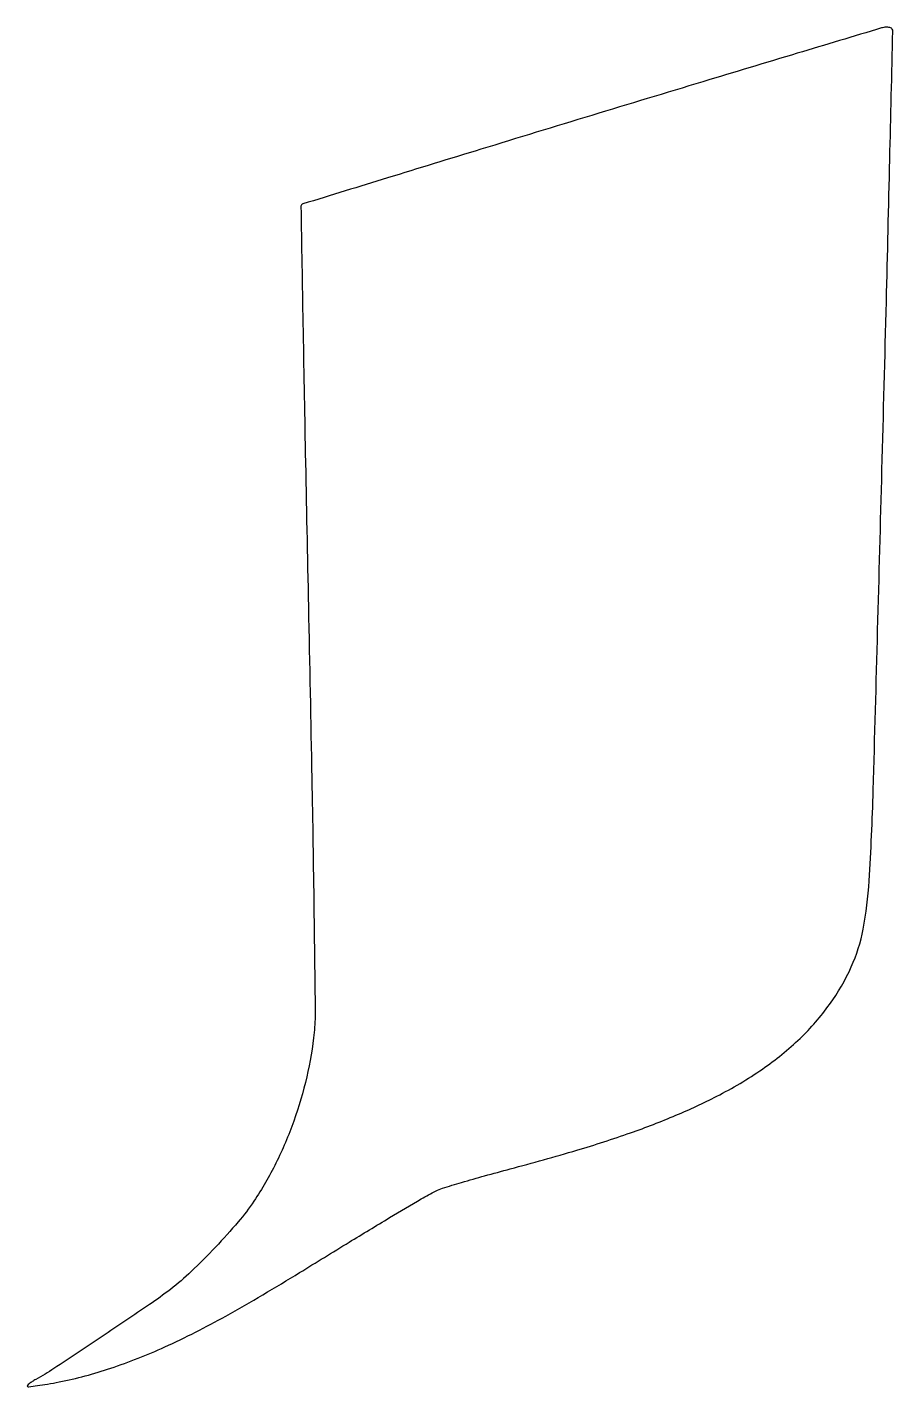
# Model space of a CAD drawing. Extents: x 0 to 282, y 0 to 444.
import ezdxf

# ---------------------------------------------------------------- set-up
doc = ezdxf.new("R2010")
doc.units = 0

msp = doc.modelspace()

# ---------------------------------------------------------------- linework, layer by layer
msp.add_lwpolyline([(184.299974, 415.111162, 0.000302), (148.146646, 404.080891, 0.0005), (117.630877, 394.71708, 0.000021), (90.081144, 386.231968, 0.122249), (89.622235, 385.955568, 0.203369), (89.431353, 385.483335, 0.000019), (90.088461, 347.220584, 0.00058), (90.865594, 304.918098, 0.000349), (91.880221, 254.762624, -0.00057), (92.987456, 198.810375, -0.001274), (93.672307, 156.276938, -0.000629), (94.083973, 122.79665, -0.029034), (93.761709, 115.947247, -0.030557), (91.320132, 101.388894, -0.028882), (87.090695, 86.953144, -0.029177), (81.280746, 73.253111, -0.032966), (74.116506, 60.894038, -0.028548), (68.981195, 54.115389, -0.013083), (61.568611, 45.858607, -0.013114), (53.647992, 37.915275, -0.025533), (46.858339, 32.084706, -0.015316), (40.029847, 27.128248, -0.001837), (24.583276, 16.706039, -0.001548), (8.89177, 6.272446, -0.020901), (2.988819, 2.718777, 0.016885), (1.773727, 2.000501, 0.029815), (0.830613, 1.316826, 0.032788), (0.21443, 0.740004, 0.404705), (0.219195, 0.447472, 0.231769), (0.657424, 0.297415, 0.00333), (3.472077, 0.671853, 0.008387), (6.776282, 1.190478, 0.005335), (10.604638, 1.899521, 0.032755), (27.416862, 6.35916, 0.025514), (45.009287, 13.300153, 0.020894), (64.931552, 23.384747, 0.010777), (89.014868, 37.557978, -0.001165), (105.153519, 47.478233, -0.002127), (118.37416, 55.485374, -0.001989), (128.708752, 61.628861, -0.016482), (133.5, 64.242579, -0.042164), (135.573045, 65.075772, -0.00268), (141.85048, 66.966295, -0.003919), (149.369915, 69.123056, -0.002903), (157.7144, 71.39372, 0.006907), (179.467476, 77.500549, 0.012682), (196.974406, 83.163876, 0.015135), (211.755389, 88.871343, 0.018941), (225.076281, 95.088011, 0.031555), (239.969337, 103.967021, 0.041378), (252.245155, 113.963393, 0.044888), (261.898457, 125.082212, 0.050818), (268.961257, 137.312552, 0.05887), (272.814941, 149.57284, 0.031345), (274.788961, 165.375726, 0.008407), (276.113206, 194.921879, 0.000357), (278.965031, 299.5, 0.000301), (280.389431, 354.384672, 0.000499), (281.517644, 400.714062, 0.000019), (282.493985, 442.587705, 0.139412), (282.322214, 443.25, 0.135239), (282.033626, 443.530478, 0.052204), (281.514563, 443.748703, 0.046759), (280.870516, 443.879407, 0.042292), (280.190983, 443.894521, 0.057327), (278.857184, 443.656182, 0.000064), (251.325469, 435.395899, 0.000606), (220.537109, 426.113576, 0.000372)], format="xyb", close=True)

doc.saveas('drawing.dxf')
